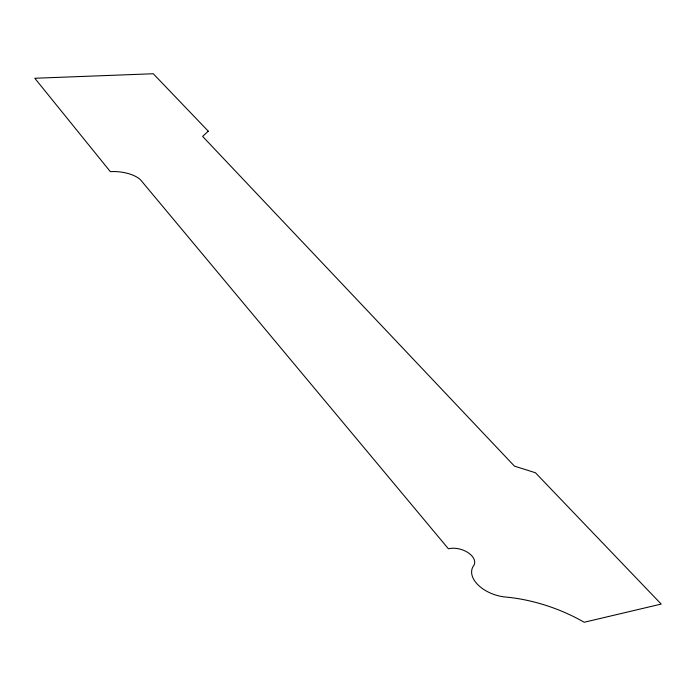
<?xml version="1.0" encoding="UTF-8"?>
<svg xmlns="http://www.w3.org/2000/svg" width="696" height="696" viewBox="0 0 696 696"><rect width="100%" height="100%" fill="white"/><g stroke="black" fill="none" stroke-linecap="round" stroke-linejoin="round"><path stroke-width="1.04" d="M208.278 131.179L202.623 136.399L514.448 466.137L535.424 472.749L661.2 604.076L584.179 622.259A128.412 81.85 20.6 0 0 504.008 596.881A30.163 17.948 17.7 0 1 473.906 565.291A17.183 10.231 16.3 0 0 467.903 552.537A17.183 10.231 16.3 0 0 448.398 548.787L141.184 180.603A24.195 10.44 6.8 0 0 110.359 171.66L34.8 78.257L153.268 73.741L208.278 131.179"/></g></svg>
